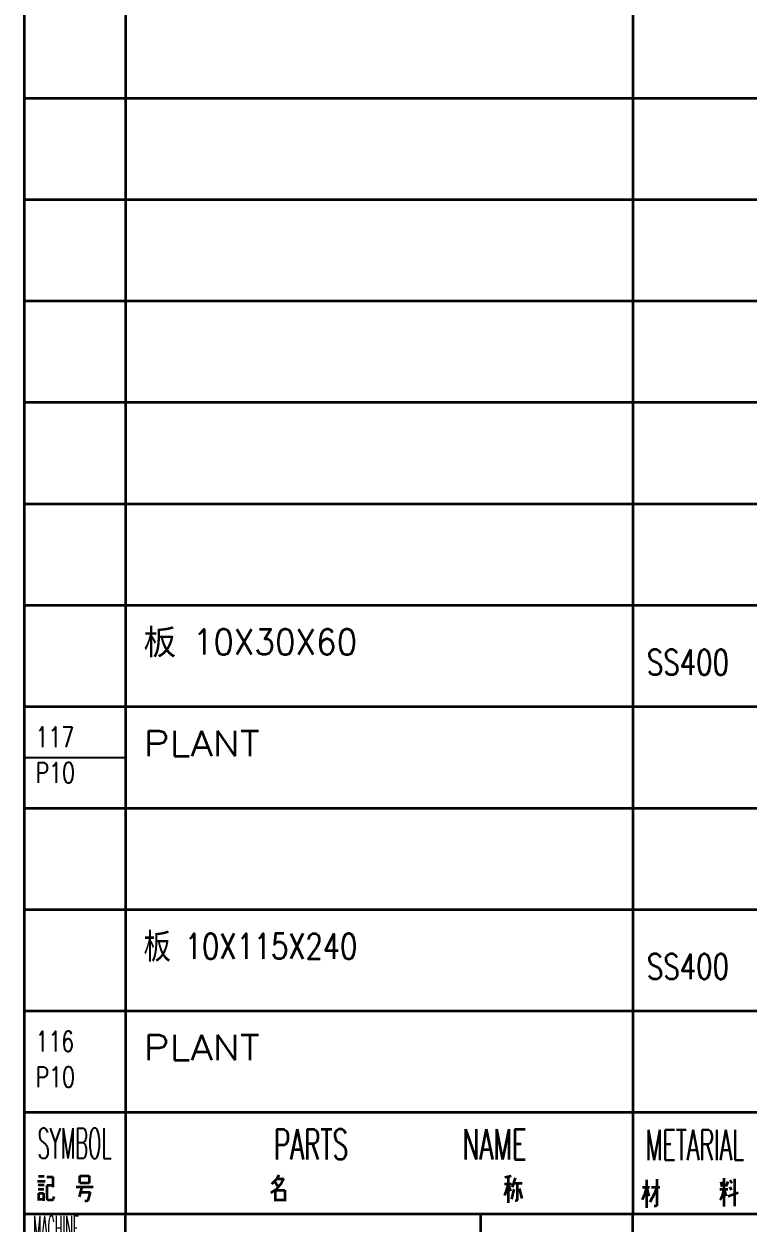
# Model space of a CAD drawing. Header units: millimetres. Extents: x 1333 to 104182, y -63211 to -5704.
# Drawn here: x 48372.4 to 48443.9, y -63048.3 to -62929.9 of the extents above; entities that cross this region are included whole.
import ezdxf
from ezdxf.enums import TextEntityAlignment as Align

# ---------------------------------------------------------------- set-up
doc = ezdxf.new("R2010")
doc.units = ezdxf.units.MM
doc.header["$LTSCALE"] = 0.5
doc.linetypes.add('DASHED', pattern=[15, 12, -3])
doc.layers.add('4虚线层', color=2, linetype='DASHED')
doc.styles.get("Standard").update_dxf_attribs({"font": 'simplex.shx'})

msp = doc.modelspace()

# ---------------------------------------------------------------- linework, layer by layer
at = {"color": 7, "lineweight": 35, "ltscale": 0.25}
for p, q in [((48372.405, -62927.278), (48372.405, -62937.278)), ((48372.405, -62927.278), (48372.405, -62937.278)), ((48382.405, -62927.278), (48382.405, -62937.278)), ((48382.405, -62927.278), (48382.405, -62937.278)), ((48432.405, -62927.278), (48432.405, -62937.278)), ((48432.405, -62927.278), (48432.405, -62937.278)), ((48372.405, -62937.278), (48372.405, -62947.278)), ((48372.405, -62937.278), (48372.405, -62947.278)), ((48382.405, -62937.278), (48382.405, -62947.278)), ((48382.405, -62937.278), (48382.405, -62947.278)), ((48432.405, -62937.278), (48432.405, -62947.278)), ((48432.405, -62937.278), (48432.405, -62947.278)), ((48372.405, -62947.278), (48372.405, -62957.278)), ((48372.405, -62947.278), (48372.405, -62957.278)), ((48382.405, -62947.278), (48382.405, -62957.278)), ((48382.405, -62947.278), (48382.405, -62957.278)), ((48432.405, -62947.278), (48432.405, -62957.278)), ((48432.405, -62947.278), (48432.405, -62957.278)), ((48372.405, -62957.278), (48372.405, -62967.278)), ((48372.405, -62957.278), (48372.405, -62967.278)), ((48382.405, -62957.278), (48382.405, -62967.278)), ((48382.405, -62957.278), (48382.405, -62967.278)), ((48432.405, -62957.278), (48432.405, -62967.278)), ((48432.405, -62957.278), (48432.405, -62967.278)), ((48372.405, -62967.278), (48372.405, -62977.278)), ((48372.405, -62967.278), (48372.405, -62977.278)), ((48382.405, -62967.278), (48382.405, -62977.278)), ((48382.405, -62967.278), (48382.405, -62977.278)), ((48432.405, -62967.278), (48432.405, -62977.278)), ((48432.405, -62967.278), (48432.405, -62977.278)), ((48372.405, -62977.278), (48372.405, -62987.278)), ((48372.405, -62977.278), (48372.405, -62987.278)), ((48382.405, -62977.278), (48382.405, -62987.278)), ((48382.405, -62977.278), (48382.405, -62987.278)), ((48432.405, -62977.278), (48432.405, -62987.278)), ((48432.405, -62977.278), (48432.405, -62987.278)), ((48372.405, -62987.278), (48372.405, -62997.278)), ((48372.405, -62987.278), (48372.405, -62997.278)), ((48382.405, -62987.278), (48382.405, -62997.278)), ((48382.405, -62987.278), (48382.405, -62997.278)), ((48432.405, -62987.278), (48432.405, -62997.278)), ((48432.405, -62987.278), (48432.405, -62997.278)), ((48372.405, -62997.278), (48372.405, -63007.278)), ((48372.405, -62997.278), (48372.405, -63007.278)), ((48382.405, -62997.278), (48382.405, -63007.278)), ((48382.405, -62997.278), (48382.405, -63007.278)), ((48432.405, -62997.278), (48432.405, -63007.278)), ((48432.405, -62997.278), (48432.405, -63007.278)), ((48372.405, -63007.278), (48372.405, -63017.278)), ((48372.405, -63007.278), (48372.405, -63017.278)), ((48382.405, -63007.278), (48382.405, -63017.278)), ((48382.405, -63007.278), (48382.405, -63017.278)), ((48432.405, -63007.278), (48432.405, -63017.278)), ((48432.405, -63007.278), (48432.405, -63017.278)), ((48372.405, -63017.278), (48372.405, -63027.278)), ((48372.405, -63017.278), (48372.405, -63027.278)), ((48382.405, -63017.278), (48382.405, -63027.278)), ((48382.405, -63017.278), (48382.405, -63027.278)), ((48432.405, -63017.278), (48432.405, -63027.278)), ((48432.405, -63017.278), (48432.405, -63027.278)), ((48372.405, -63027.278), (48372.405, -63037.278)), ((48372.405, -63027.278), (48372.405, -63037.278)), ((48382.405, -63027.278), (48382.405, -63037.278)), ((48382.405, -63027.278), (48382.405, -63037.278)), ((48432.405, -63027.278), (48432.405, -63037.278)), ((48432.405, -63027.278), (48432.405, -63037.278)), ((48372.405, -63037.278), (48372.405, -63047.278)), ((48372.405, -63037.278), (48372.405, -63047.278)), ((48372.405, -63037.278), (48372.405, -63047.278)), ((48382.405, -63037.278), (48382.405, -63047.278)), ((48382.405, -63037.278), (48382.405, -63047.278)), ((48382.405, -63037.278), (48382.405, -63047.278)), ((48432.405, -63037.278), (48432.405, -63047.278)), ((48432.405, -63037.278), (48432.405, -63047.278)), ((48432.405, -63037.278), (48432.405, -63047.278))]:
    msp.add_line(p, q, dxfattribs=at)
at = {"color": 7, "lineweight": 35}
for p, q in [((48512.405, -62937.278), (48372.405, -62937.278)), ((48512.405, -62937.278), (48372.405, -62937.278)), ((48512.405, -62947.278), (48372.405, -62947.278)), ((48512.405, -62947.278), (48372.405, -62947.278)), ((48512.405, -62957.278), (48372.405, -62957.278)), ((48512.405, -62957.278), (48372.405, -62957.278)), ((48512.405, -62967.278), (48372.405, -62967.278)), ((48512.405, -62967.278), (48372.405, -62967.278)), ((48512.405, -62977.278), (48372.405, -62977.278)), ((48512.405, -62977.278), (48372.405, -62977.278)), ((48512.405, -62987.278), (48372.405, -62987.278)), ((48512.405, -62987.278), (48372.405, -62987.278)), ((48512.405, -62997.278), (48372.405, -62997.278)), ((48512.405, -62997.278), (48372.405, -62997.278)), ((48512.405, -63007.278), (48372.405, -63007.278)), ((48512.405, -63007.278), (48372.405, -63007.278)), ((48512.405, -63017.278), (48372.405, -63017.278)), ((48512.405, -63017.278), (48372.405, -63017.278)), ((48512.405, -63027.278), (48372.405, -63027.278)), ((48512.405, -63027.278), (48372.405, -63027.278)), ((48512.405, -63037.278), (48372.405, -63037.278)), ((48512.405, -63037.278), (48372.405, -63037.278)), ((48512.405, -63037.278), (48372.405, -63037.278)), ((48512.405, -63037.278), (48372.405, -63037.278)), ((48512.405, -63037.278), (48372.405, -63037.278)), ((48512.405, -63047.278), (48372.405, -63047.278)), ((48372.405, -63047.278), (48372.405, -63172.422)), ((48512.405, -63047.278), (48372.405, -63047.278)), ((48512.405, -63047.278), (48372.405, -63047.278)), ((48512.405, -63047.278), (48372.405, -63047.278)), ((48512.405, -63047.278), (48372.405, -63047.278)), ((48372.405, -63047.278), (48372.405, -63172.422)), ((48512.405, -63047.278), (48372.405, -63047.278)), ((48512.405, -63047.278), (48372.405, -63047.278)), ((48432.405, -63073.278), (48432.405, -63047.278)), ((48432.405, -63073.278), (48432.405, -63047.278))]:
    msp.add_line(p, q, dxfattribs=at)
at = {"color": 7, "lineweight": 35, "ltscale": 0.018872}
msp.add_line((48373.719, -63044.029), (48374.474, -63044.029), dxfattribs=at)
msp.add_line((48373.719, -63044.029), (48374.474, -63044.029), dxfattribs=at)
msp.add_line((48373.719, -63044.029), (48374.474, -63044.029), dxfattribs=at)
at = {"color": 7, "lineweight": 35, "ltscale": 0.014832}
msp.add_line((48373.784, -63044.416), (48374.378, -63044.416), dxfattribs=at)
msp.add_line((48373.784, -63044.416), (48374.378, -63044.416), dxfattribs=at)
msp.add_line((48373.784, -63044.416), (48374.378, -63044.416), dxfattribs=at)
at = {"color": 7, "lineweight": 35, "ltscale": 0.014026}
msp.add_line((48373.823, -63043.55), (48374.384, -63043.55), dxfattribs=at)
msp.add_line((48373.823, -63043.55), (48374.384, -63043.55), dxfattribs=at)
msp.add_line((48373.823, -63043.55), (48374.384, -63043.55), dxfattribs=at)
at = {"color": 7, "lineweight": 35, "ltscale": 0.015002}
msp.add_line((48374.642, -63043.609), (48375.242, -63043.609), dxfattribs=at)
msp.add_line((48374.642, -63043.609), (48375.242, -63043.609), dxfattribs=at)
msp.add_line((48374.642, -63043.609), (48375.242, -63043.609), dxfattribs=at)
at = {"color": 7, "lineweight": 35, "ltscale": 0.025366}
msp.add_line((48375.242, -63043.609), (48375.242, -63044.623), dxfattribs=at)
msp.add_line((48375.242, -63043.609), (48375.242, -63044.623), dxfattribs=at)
msp.add_line((48375.242, -63043.609), (48375.242, -63044.623), dxfattribs=at)
at = {"color": 7, "lineweight": 35, "ltscale": 0.022888}
for p, q in [((48377.91, -63043.51), (48378.825, -63043.51)), ((48377.91, -63043.51), (48378.825, -63043.51)), ((48377.91, -63043.51), (48378.825, -63043.51)), ((48378.825, -63044.223), (48377.91, -63044.223)), ((48378.825, -63044.223), (48377.91, -63044.223)), ((48378.825, -63044.223), (48377.91, -63044.223))]:
    msp.add_line(p, q, dxfattribs=at)
at = {"color": 7, "lineweight": 35, "ltscale": 0.017297}
msp.add_line((48377.91, -63044.202), (48377.91, -63043.51), dxfattribs=at)
msp.add_line((48377.91, -63044.202), (48377.91, -63043.51), dxfattribs=at)
msp.add_line((48377.91, -63044.202), (48377.91, -63043.51), dxfattribs=at)
at = {"color": 7, "lineweight": 35, "ltscale": 0.017825}
msp.add_line((48378.825, -63043.51), (48378.825, -63044.223), dxfattribs=at)
msp.add_line((48378.825, -63043.51), (48378.825, -63044.223), dxfattribs=at)
msp.add_line((48378.825, -63043.51), (48378.825, -63044.223), dxfattribs=at)
at = {"color": 7, "lineweight": 35, "ltscale": 0.018417}
msp.add_line((48397.321, -63043.794), (48396.805, -63044.32), dxfattribs=at)
msp.add_line((48397.321, -63043.794), (48396.805, -63044.32), dxfattribs=at)
msp.add_line((48397.321, -63043.794), (48396.805, -63044.32), dxfattribs=at)
at = {"color": 7, "lineweight": 35, "ltscale": 0.016928}
msp.add_line((48397.463, -63044.597), (48397.081, -63044.039), dxfattribs=at)
msp.add_line((48397.463, -63044.597), (48397.081, -63044.039), dxfattribs=at)
msp.add_line((48397.463, -63044.597), (48397.081, -63044.039), dxfattribs=at)
at = {"color": 7, "lineweight": 35, "ltscale": 0.018948}
msp.add_line((48397.734, -63044.26), (48397.26, -63044.851), dxfattribs=at)
msp.add_line((48397.734, -63044.26), (48397.26, -63044.851), dxfattribs=at)
msp.add_line((48397.734, -63044.26), (48397.26, -63044.851), dxfattribs=at)
at = {"color": 7, "lineweight": 35, "ltscale": 0.010047}
msp.add_line((48397.511, -63043.44), (48397.321, -63043.794), dxfattribs=at)
msp.add_line((48397.511, -63043.44), (48397.321, -63043.794), dxfattribs=at)
msp.add_line((48397.511, -63043.44), (48397.321, -63043.794), dxfattribs=at)
at = {"color": 7, "lineweight": 35, "ltscale": 0.016846}
msp.add_line((48397.321, -63043.794), (48397.995, -63043.794), dxfattribs=at)
msp.add_line((48397.321, -63043.794), (48397.995, -63043.794), dxfattribs=at)
msp.add_line((48397.321, -63043.794), (48397.995, -63043.794), dxfattribs=at)
at = {"color": 7, "lineweight": 35, "ltscale": 0.013334}
msp.add_line((48397.995, -63043.794), (48397.734, -63044.26), dxfattribs=at)
msp.add_line((48397.995, -63043.794), (48397.734, -63044.26), dxfattribs=at)
msp.add_line((48397.995, -63043.794), (48397.734, -63044.26), dxfattribs=at)
at = {"color": 7, "lineweight": 35, "ltscale": 0.01731}
msp.add_line((48419.756, -63044.296), (48420.448, -63044.296), dxfattribs=at)
msp.add_line((48419.756, -63044.296), (48420.448, -63044.296), dxfattribs=at)
msp.add_line((48419.756, -63044.296), (48420.448, -63044.296), dxfattribs=at)
at = {"color": 7, "lineweight": 35, "ltscale": 0.015902}
msp.add_line((48420.416, -63043.561), (48419.793, -63043.691), dxfattribs=at)
msp.add_line((48420.416, -63043.561), (48419.793, -63043.691), dxfattribs=at)
msp.add_line((48420.416, -63043.561), (48419.793, -63043.691), dxfattribs=at)
at = {"color": 7, "lineweight": 35, "ltscale": 0.015609}
msp.add_line((48420.118, -63044.296), (48419.965, -63044.902), dxfattribs=at)
msp.add_line((48420.118, -63044.296), (48419.965, -63044.902), dxfattribs=at)
msp.add_line((48420.118, -63044.296), (48419.965, -63044.902), dxfattribs=at)
at = {"color": 7, "lineweight": 35, "ltscale": 0.063974}
msp.add_line((48420.118, -63043.623), (48420.118, -63046.182), dxfattribs=at)
msp.add_line((48420.118, -63043.623), (48420.118, -63046.182), dxfattribs=at)
msp.add_line((48420.118, -63043.623), (48420.118, -63046.182), dxfattribs=at)
at = {"color": 7, "lineweight": 35, "ltscale": 0.019512}
msp.add_line((48420.118, -63044.296), (48420.365, -63045.037), dxfattribs=at)
msp.add_line((48420.118, -63044.296), (48420.365, -63045.037), dxfattribs=at)
msp.add_line((48420.118, -63044.296), (48420.365, -63045.037), dxfattribs=at)
at = {"color": 7, "lineweight": 35, "ltscale": 0.024588}
msp.add_line((48420.811, -63043.705), (48420.508, -63044.641), dxfattribs=at)
msp.add_line((48420.811, -63043.705), (48420.508, -63044.641), dxfattribs=at)
msp.add_line((48420.811, -63043.705), (48420.508, -63044.641), dxfattribs=at)
at = {"color": 7, "lineweight": 35, "ltscale": 0.021167}
msp.add_line((48420.637, -63044.241), (48421.484, -63044.241), dxfattribs=at)
msp.add_line((48420.637, -63044.241), (48421.484, -63044.241), dxfattribs=at)
msp.add_line((48420.637, -63044.241), (48421.484, -63044.241), dxfattribs=at)
at = {"color": 7, "lineweight": 35, "ltscale": 0.041415}
msp.add_line((48421.02, -63044.241), (48421.02, -63045.898), dxfattribs=at)
msp.add_line((48421.02, -63044.241), (48421.02, -63045.898), dxfattribs=at)
msp.add_line((48421.02, -63044.241), (48421.02, -63045.898), dxfattribs=at)
at = {"color": 7, "lineweight": 35, "ltscale": 0.069342}
msp.add_line((48433.748, -63043.892), (48433.748, -63046.666), dxfattribs=at)
msp.add_line((48433.748, -63043.892), (48433.748, -63046.666), dxfattribs=at)
msp.add_line((48433.748, -63043.892), (48433.748, -63046.666), dxfattribs=at)
at = {"color": 7, "lineweight": 35, "ltscale": 0.06571}
msp.add_line((48434.764, -63043.828), (48434.764, -63046.456), dxfattribs=at)
msp.add_line((48434.764, -63043.828), (48434.764, -63046.456), dxfattribs=at)
msp.add_line((48434.764, -63043.828), (48434.764, -63046.456), dxfattribs=at)
at = {"color": 7, "lineweight": 35, "ltscale": 0.012191}
msp.add_line((48441.094, -63044.101), (48441.163, -63044.584), dxfattribs=at)
msp.add_line((48441.094, -63044.101), (48441.163, -63044.584), dxfattribs=at)
msp.add_line((48441.094, -63044.101), (48441.163, -63044.584), dxfattribs=at)
at = {"color": 7, "lineweight": 35, "ltscale": 0.069489}
msp.add_line((48441.384, -63043.752), (48441.384, -63046.532), dxfattribs=at)
msp.add_line((48441.384, -63043.752), (48441.384, -63046.532), dxfattribs=at)
msp.add_line((48441.384, -63043.752), (48441.384, -63046.532), dxfattribs=at)
at = {"color": 7, "lineweight": 35, "ltscale": 0.012873}
msp.add_line((48441.755, -63044.096), (48441.575, -63044.578), dxfattribs=at)
msp.add_line((48441.755, -63044.096), (48441.575, -63044.578), dxfattribs=at)
msp.add_line((48441.755, -63044.096), (48441.575, -63044.578), dxfattribs=at)
at = {"color": 7, "lineweight": 35, "ltscale": 0.008663}
msp.add_line((48441.964, -63043.956), (48442.161, -63044.241), dxfattribs=at)
msp.add_line((48441.964, -63043.956), (48442.161, -63044.241), dxfattribs=at)
msp.add_line((48441.964, -63043.956), (48442.161, -63044.241), dxfattribs=at)
at = {"color": 7, "lineweight": 35, "ltscale": 0.067746}
msp.add_line((48442.428, -63043.81), (48442.422, -63046.52), dxfattribs=at)
msp.add_line((48442.428, -63043.81), (48442.422, -63046.52), dxfattribs=at)
msp.add_line((48442.428, -63043.81), (48442.422, -63046.52), dxfattribs=at)
at = {"color": 7, "lineweight": 35, "ltscale": 0.014185}
msp.add_line((48373.784, -63044.817), (48374.352, -63044.817), dxfattribs=at)
msp.add_line((48373.784, -63044.817), (48374.352, -63044.817), dxfattribs=at)
msp.add_line((48373.784, -63044.817), (48374.352, -63044.817), dxfattribs=at)
at = {"color": 7, "lineweight": 35, "ltscale": 0.018579}
msp.add_line((48373.855, -63045.955), (48373.855, -63045.211), dxfattribs=at)
msp.add_line((48373.855, -63045.955), (48373.855, -63045.211), dxfattribs=at)
msp.add_line((48373.855, -63045.955), (48373.855, -63045.211), dxfattribs=at)
at = {"color": 7, "lineweight": 35, "ltscale": 0.012085}
for p, q in [((48373.855, -63045.211), (48374.338, -63045.211)), ((48373.855, -63045.211), (48374.338, -63045.211)), ((48373.855, -63045.211), (48374.338, -63045.211)), ((48373.855, -63045.825), (48374.338, -63045.825)), ((48373.855, -63045.825), (48374.338, -63045.825)), ((48373.855, -63045.825), (48374.338, -63045.825))]:
    msp.add_line(p, q, dxfattribs=at)
at = {"color": 7, "lineweight": 35, "ltscale": 0.019064}
msp.add_line((48374.338, -63045.211), (48374.338, -63045.974), dxfattribs=at)
msp.add_line((48374.338, -63045.211), (48374.338, -63045.974), dxfattribs=at)
msp.add_line((48374.338, -63045.211), (48374.338, -63045.974), dxfattribs=at)
at = {"color": 7, "lineweight": 35, "ltscale": 0.031506}
msp.add_line((48374.648, -63044.481), (48374.648, -63045.741), dxfattribs=at)
msp.add_line((48374.648, -63044.481), (48374.648, -63045.741), dxfattribs=at)
msp.add_line((48374.648, -63044.481), (48374.648, -63045.741), dxfattribs=at)
at = {"color": 7, "lineweight": 35, "ltscale": 0.014844}
msp.add_line((48375.242, -63044.481), (48374.648, -63044.481), dxfattribs=at)
msp.add_line((48375.242, -63044.481), (48374.648, -63044.481), dxfattribs=at)
msp.add_line((48375.242, -63044.481), (48374.648, -63044.481), dxfattribs=at)
at = {"color": 7, "lineweight": 35, "ltscale": 0.006183}
msp.add_line((48375.325, -63045.799), (48375.389, -63045.56), dxfattribs=at)
msp.add_line((48375.325, -63045.799), (48375.389, -63045.56), dxfattribs=at)
msp.add_line((48375.325, -63045.799), (48375.389, -63045.56), dxfattribs=at)
at = {"color": 7, "lineweight": 35, "ltscale": 0.041736}
msp.add_line((48377.55, -63044.597), (48379.22, -63044.597), dxfattribs=at)
msp.add_line((48377.55, -63044.597), (48379.22, -63044.597), dxfattribs=at)
msp.add_line((48377.55, -63044.597), (48379.22, -63044.597), dxfattribs=at)
at = {"color": 7, "lineweight": 35, "ltscale": 0.025634}
msp.add_line((48378.093, -63044.597), (48377.827, -63045.588), dxfattribs=at)
msp.add_line((48378.093, -63044.597), (48377.827, -63045.588), dxfattribs=at)
msp.add_line((48378.093, -63044.597), (48377.827, -63045.588), dxfattribs=at)
at = {"color": 7, "lineweight": 35, "ltscale": 0.024365}
msp.add_line((48377.949, -63045.133), (48378.924, -63045.133), dxfattribs=at)
msp.add_line((48377.949, -63045.133), (48378.924, -63045.133), dxfattribs=at)
msp.add_line((48377.949, -63045.133), (48378.924, -63045.133), dxfattribs=at)
at = {"color": 7, "lineweight": 35, "ltscale": 0.020594}
msp.add_line((48378.924, -63045.133), (48378.711, -63045.929), dxfattribs=at)
msp.add_line((48378.924, -63045.133), (48378.711, -63045.929), dxfattribs=at)
msp.add_line((48378.924, -63045.133), (48378.711, -63045.929), dxfattribs=at)
at = {"color": 7, "lineweight": 35, "ltscale": 0.015788}
msp.add_line((48397.26, -63044.851), (48396.731, -63045.195), dxfattribs=at)
msp.add_line((48397.26, -63044.851), (48396.731, -63045.195), dxfattribs=at)
msp.add_line((48397.26, -63044.851), (48396.731, -63045.195), dxfattribs=at)
at = {"color": 7, "lineweight": 35, "ltscale": 0.027603}
msp.add_line((48397.182, -63046.019), (48397.182, -63044.915), dxfattribs=at)
msp.add_line((48397.182, -63046.019), (48397.182, -63044.915), dxfattribs=at)
msp.add_line((48397.182, -63046.019), (48397.182, -63044.915), dxfattribs=at)
at = {"color": 7, "lineweight": 35, "ltscale": 0.023572}
for p, q in [((48397.182, -63044.915), (48398.125, -63044.915)), ((48397.182, -63044.915), (48398.125, -63044.915)), ((48397.182, -63044.915), (48398.125, -63044.915)), ((48397.182, -63045.866), (48398.125, -63045.866)), ((48397.182, -63045.866), (48398.125, -63045.866)), ((48397.182, -63045.866), (48398.125, -63045.866))]:
    msp.add_line(p, q, dxfattribs=at)
at = {"color": 7, "lineweight": 35, "ltscale": 0.027719}
msp.add_line((48398.125, -63044.915), (48398.125, -63046.024), dxfattribs=at)
msp.add_line((48398.125, -63044.915), (48398.125, -63046.024), dxfattribs=at)
msp.add_line((48398.125, -63044.915), (48398.125, -63046.024), dxfattribs=at)
at = {"color": 7, "lineweight": 35, "ltscale": 0.014329}
msp.add_line((48419.965, -63044.902), (48419.76, -63045.437), dxfattribs=at)
msp.add_line((48419.965, -63044.902), (48419.76, -63045.437), dxfattribs=at)
msp.add_line((48419.965, -63044.902), (48419.76, -63045.437), dxfattribs=at)
at = {"color": 7, "lineweight": 35, "ltscale": 0.025806}
msp.add_line((48420.685, -63044.822), (48420.453, -63045.828), dxfattribs=at)
msp.add_line((48420.685, -63044.822), (48420.453, -63045.828), dxfattribs=at)
msp.add_line((48420.685, -63044.822), (48420.453, -63045.828), dxfattribs=at)
at = {"color": 7, "lineweight": 35, "ltscale": 0.025432}
msp.add_line((48421.206, -63044.776), (48421.452, -63045.763), dxfattribs=at)
msp.add_line((48421.206, -63044.776), (48421.452, -63045.763), dxfattribs=at)
msp.add_line((48421.206, -63044.776), (48421.452, -63045.763), dxfattribs=at)
at = {"color": 7, "lineweight": 35, "ltscale": 0.014579}
msp.add_line((48433.551, -63045.346), (48433.319, -63045.881), dxfattribs=at)
msp.add_line((48433.551, -63045.346), (48433.319, -63045.881), dxfattribs=at)
msp.add_line((48433.551, -63045.346), (48433.319, -63045.881), dxfattribs=at)
at = {"color": 7, "lineweight": 35, "ltscale": 0.016968}
msp.add_line((48433.353, -63044.62), (48434.032, -63044.62), dxfattribs=at)
msp.add_line((48433.353, -63044.62), (48434.032, -63044.62), dxfattribs=at)
msp.add_line((48433.353, -63044.62), (48434.032, -63044.62), dxfattribs=at)
at = {"color": 7, "lineweight": 35, "ltscale": 0.018792}
msp.add_line((48433.748, -63044.62), (48433.551, -63045.346), dxfattribs=at)
msp.add_line((48433.748, -63044.62), (48433.551, -63045.346), dxfattribs=at)
msp.add_line((48433.748, -63044.62), (48433.551, -63045.346), dxfattribs=at)
at = {"color": 7, "lineweight": 35, "ltscale": 0.022987}
msp.add_line((48433.748, -63044.62), (48433.986, -63045.508), dxfattribs=at)
msp.add_line((48433.748, -63044.62), (48433.986, -63045.508), dxfattribs=at)
msp.add_line((48433.748, -63044.62), (48433.986, -63045.508), dxfattribs=at)
at = {"color": 7, "lineweight": 35, "ltscale": 0.024906}
msp.add_line((48434.549, -63045.241), (48434.067, -63046.113), dxfattribs=at)
msp.add_line((48434.549, -63045.241), (48434.067, -63046.113), dxfattribs=at)
msp.add_line((48434.549, -63045.241), (48434.067, -63046.113), dxfattribs=at)
at = {"color": 7, "lineweight": 35, "ltscale": 0.02074}
msp.add_line((48434.23, -63044.63), (48435.06, -63044.63), dxfattribs=at)
msp.add_line((48434.23, -63044.63), (48435.06, -63044.63), dxfattribs=at)
msp.add_line((48434.23, -63044.63), (48435.06, -63044.63), dxfattribs=at)
at = {"color": 7, "lineweight": 35, "ltscale": 0.016182}
msp.add_line((48434.764, -63044.63), (48434.549, -63045.241), dxfattribs=at)
msp.add_line((48434.764, -63044.63), (48434.549, -63045.241), dxfattribs=at)
msp.add_line((48434.764, -63044.63), (48434.549, -63045.241), dxfattribs=at)
at = {"color": 7, "lineweight": 35, "ltscale": 0.01958}
msp.add_line((48440.978, -63044.828), (48441.761, -63044.828), dxfattribs=at)
msp.add_line((48440.978, -63044.828), (48441.761, -63044.828), dxfattribs=at)
msp.add_line((48440.978, -63044.828), (48441.761, -63044.828), dxfattribs=at)
at = {"color": 7, "lineweight": 35, "ltscale": 0.009193}
msp.add_line((48441.227, -63045.363), (48441.111, -63045.712), dxfattribs=at)
msp.add_line((48441.227, -63045.363), (48441.111, -63045.712), dxfattribs=at)
msp.add_line((48441.227, -63045.363), (48441.111, -63045.712), dxfattribs=at)
at = {"color": 7, "lineweight": 35, "ltscale": 0.013935}
msp.add_line((48441.384, -63044.828), (48441.227, -63045.363), dxfattribs=at)
msp.add_line((48441.384, -63044.828), (48441.227, -63045.363), dxfattribs=at)
msp.add_line((48441.384, -63044.828), (48441.227, -63045.363), dxfattribs=at)
at = {"color": 7, "lineweight": 35, "ltscale": 0.01783}
msp.add_line((48441.384, -63044.828), (48441.616, -63045.503), dxfattribs=at)
msp.add_line((48441.384, -63044.828), (48441.616, -63045.503), dxfattribs=at)
msp.add_line((48441.384, -63044.828), (48441.616, -63045.503), dxfattribs=at)
at = {"color": 7, "lineweight": 35, "ltscale": 0.025879}
msp.add_line((48441.807, -63045.508), (48442.782, -63045.16), dxfattribs=at)
msp.add_line((48441.807, -63045.508), (48442.782, -63045.16), dxfattribs=at)
msp.add_line((48441.807, -63045.508), (48442.782, -63045.16), dxfattribs=at)
at = {"color": 7, "lineweight": 35, "ltscale": 0.008252}
msp.add_line((48441.958, -63044.613), (48442.103, -63044.909), dxfattribs=at)
msp.add_line((48441.958, -63044.613), (48442.103, -63044.909), dxfattribs=at)
msp.add_line((48441.958, -63044.613), (48442.103, -63044.909), dxfattribs=at)
at = {"color": 7, "lineweight": 35, "ltscale": 0.004025}
msp.add_line((48374.648, -63045.741), (48374.729, -63045.881), dxfattribs=at)
msp.add_line((48374.648, -63045.741), (48374.729, -63045.881), dxfattribs=at)
msp.add_line((48374.648, -63045.741), (48374.729, -63045.881), dxfattribs=at)
at = {"color": 7, "lineweight": 35, "ltscale": 0.011377}
msp.add_line((48374.729, -63045.881), (48375.184, -63045.881), dxfattribs=at)
msp.add_line((48374.729, -63045.881), (48375.184, -63045.881), dxfattribs=at)
msp.add_line((48374.729, -63045.881), (48375.184, -63045.881), dxfattribs=at)
at = {"color": 7, "lineweight": 35, "ltscale": 0.004087}
msp.add_line((48375.184, -63045.881), (48375.325, -63045.799), dxfattribs=at)
msp.add_line((48375.184, -63045.881), (48375.325, -63045.799), dxfattribs=at)
msp.add_line((48375.184, -63045.881), (48375.325, -63045.799), dxfattribs=at)
at = {"color": 7, "lineweight": 35, "ltscale": 0.004529}
msp.add_line((48378.577, -63046.006), (48378.396, -63046.006), dxfattribs=at)
msp.add_line((48378.577, -63046.006), (48378.396, -63046.006), dxfattribs=at)
msp.add_line((48378.577, -63046.006), (48378.396, -63046.006), dxfattribs=at)
at = {"color": 7, "lineweight": 35, "ltscale": 0.003862}
msp.add_line((48378.711, -63045.929), (48378.577, -63046.006), dxfattribs=at)
msp.add_line((48378.711, -63045.929), (48378.577, -63046.006), dxfattribs=at)
msp.add_line((48378.711, -63045.929), (48378.577, -63046.006), dxfattribs=at)
at = {"color": 7, "lineweight": 35, "ltscale": 0.003491}
msp.add_line((48420.936, -63045.981), (48420.797, -63045.981), dxfattribs=at)
msp.add_line((48420.936, -63045.981), (48420.797, -63045.981), dxfattribs=at)
msp.add_line((48420.936, -63045.981), (48420.797, -63045.981), dxfattribs=at)
at = {"color": 7, "lineweight": 35, "ltscale": 0.002954}
msp.add_line((48421.02, -63045.898), (48420.936, -63045.981), dxfattribs=at)
msp.add_line((48421.02, -63045.898), (48420.936, -63045.981), dxfattribs=at)
msp.add_line((48421.02, -63045.898), (48420.936, -63045.981), dxfattribs=at)
at = {"color": 7, "lineweight": 35, "ltscale": 0.003687}
msp.add_line((48434.656, -63046.519), (48434.508, -63046.519), dxfattribs=at)
msp.add_line((48434.656, -63046.519), (48434.508, -63046.519), dxfattribs=at)
msp.add_line((48434.656, -63046.519), (48434.508, -63046.519), dxfattribs=at)
at = {"color": 7, "lineweight": 35, "ltscale": 0.003115}
msp.add_line((48434.764, -63046.456), (48434.656, -63046.519), dxfattribs=at)
msp.add_line((48434.764, -63046.456), (48434.656, -63046.519), dxfattribs=at)
msp.add_line((48434.764, -63046.456), (48434.656, -63046.519), dxfattribs=at)
at = {"color": 7, "lineweight": 35, "ltscale": 0.005467}
msp.add_line((48441.111, -63045.712), (48440.972, -63045.881), dxfattribs=at)
msp.add_line((48441.111, -63045.712), (48440.972, -63045.881), dxfattribs=at)
msp.add_line((48441.111, -63045.712), (48440.972, -63045.881), dxfattribs=at)
at = {"color": 7, "lineweight": 35, "ltscale": 0.275}
for p, q in [((48382.405, -63058.278), (48382.405, -63047.278)), ((48382.405, -63058.278), (48382.405, -63047.278)), ((48417.405, -63047.278), (48417.405, -63058.278)), ((48417.405, -63047.278), (48417.405, -63058.278))]:
    msp.add_line(p, q, dxfattribs=at)
at = {"layer": '4虚线层', "color": 3, "linetype": 'ByBlock'}
msp.add_line((48372.405, -63002.278), (48382.405, -63002.278), dxfattribs=at)

# ---------------------------------------------------------------- texts
at = {"color": 7, "lineweight": 13}
for s, height, width, p, p2 in [('板 10X30X60', 2.5, 0.946271, (48384.183, -62992.121), (48405.249, -62992.121)), ('SS400', 2.5, 0.724264, (48433.782, -62994.121), (48441.887, -62994.121)), ('117', 2, 0.87071, (48373.538, -63001.243), (48377.353, -63001.243)), ('PLANT', 2.5, 1.001014, (48384.183, -63002.121), (48395.623, -63002.121)), ('P10', 2, 0.800948, (48373.538, -63004.759), (48377.429, -63004.759)), ('板 10X115X240', 2.5, 0.808003, (48384.183, -63022.121), (48405.249, -63022.121)), ('SS400', 2.5, 0.724264, (48433.782, -63024.121), (48441.887, -63024.121)), ('116', 2, 0.89006, (48373.538, -63031.243), (48377.353, -63031.243)), ('PLANT', 2.5, 1.001014, (48384.183, -63032.121), (48395.623, -63032.121)), ('P10', 2, 0.800948, (48373.538, -63034.759), (48377.429, -63034.759)), ('SYMBOL', 3, 0.429759, (48373.736, -63041.809), (48381.042, -63041.809)), ('SYMBOL', 3, 0.429759, (48373.736, -63041.809), (48381.042, -63041.809)), ('SYMBOL', 3, 0.429759, (48373.736, -63041.809), (48381.042, -63041.809)), ('PARTS        NAME', 3, 0.520419, (48397.026, -63041.917), (48421.932, -63041.917)), ('PARTS        NAME', 3, 0.520419, (48397.026, -63041.917), (48421.932, -63041.917)), ('PARTS        NAME', 3, 0.520419, (48397.026, -63041.917), (48421.932, -63041.917)), ('METARIAL', 3, 0.464475, (48433.681, -63041.97), (48443.369, -63041.97)), ('METARIAL', 3, 0.464475, (48433.681, -63041.97), (48443.369, -63041.97)), ('METARIAL', 3, 0.464475, (48433.681, -63041.97), (48443.369, -63041.97)), ('MACHINE', 2.5, 0.290053, (48373.294, -63049.947), (48377.852, -63049.947)), ('MACHINE', 2.5, 0.290053, (48373.294, -63049.947), (48377.852, -63049.947))]:
    msp.add_text(s, height=height, dxfattribs=dict(at, width=width)).set_placement(p, p2, align=Align.FIT)

doc.saveas('drawing.dxf')
